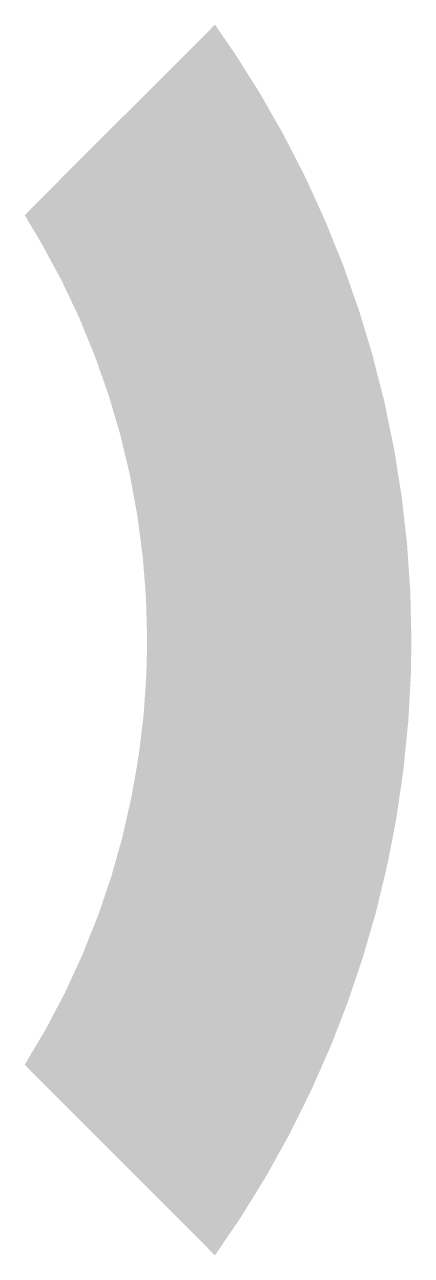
# Model space of a CAD drawing. Extents: x 295 to 953, y 10 to 290.
# Drawn here: x 682.335 to 682.699, y 120.554 to 121.713 of the extents above; entities that cross this region are included whole.
import ezdxf

# ---------------------------------------------------------------- set-up
doc = ezdxf.new("R2010")
doc.units = 0
doc.header["$LTSCALE"] = 5
doc.header["$MEASUREMENT"] = 0
doc.layers.get('0').update_dxf_attribs({"linetype": 'CONTINUOUS', "lineweight": 25})

msp = doc.modelspace()

# ---------------------------------------------------------------- linework, layer by layer
for points in [[(682.4879, 121.6862), (682.5142, 121.7125), (682.5323, 121.6862), (682.5142, 121.7125)], [(682.4498, 121.6481), (682.4879, 121.6862), (682.5564, 121.6481), (682.5323, 121.6862)], [(682.4106, 121.609), (682.4498, 121.6481), (682.5787, 121.609), (682.5564, 121.6481)], [(682.3705, 121.5689), (682.4106, 121.609), (682.5993, 121.5689), (682.5787, 121.609)], [(682.3349, 121.5332), (682.3705, 121.5689), (682.6156, 121.5332), (682.5993, 121.5689)], [(682.3381, 121.5279), (682.3349, 121.5332), (682.618, 121.5279), (682.6156, 121.5332)], [(682.3509, 121.5065), (682.3381, 121.5279), (682.6266, 121.5065), (682.618, 121.5279)], [(682.3619, 121.4861), (682.3509, 121.5065), (682.6349, 121.4861), (682.6266, 121.5065)], [(682.3695, 121.4721), (682.3619, 121.4861), (682.6398, 121.4721), (682.6349, 121.4861)], [(682.383, 121.4436), (682.3695, 121.4721), (682.6498, 121.4436), (682.6398, 121.4721)], [(682.3862, 121.4368), (682.383, 121.4436), (682.6519, 121.4368), (682.6498, 121.4436)], [(682.401, 121.4007), (682.3862, 121.4368), (682.6628, 121.4007), (682.6519, 121.4368)], [(682.4011, 121.4004), (682.401, 121.4007), (682.6628, 121.4004), (682.6628, 121.4007)], [(682.414, 121.3638), (682.4011, 121.4004), (682.6721, 121.3638), (682.6628, 121.4004)], [(682.4161, 121.3567), (682.414, 121.3638), (682.6739, 121.3567), (682.6721, 121.3638)], [(682.425, 121.3264), (682.4161, 121.3567), (682.6801, 121.3264), (682.6739, 121.3567)], [(682.4283, 121.3126), (682.425, 121.3264), (682.683, 121.3126), (682.6801, 121.3264)], [(682.4341, 121.2884), (682.4283, 121.3126), (682.6868, 121.2884), (682.683, 121.3126)], [(682.4378, 121.2681), (682.4341, 121.2884), (682.6901, 121.2681), (682.6868, 121.2884)], [(682.4411, 121.25), (682.4378, 121.2681), (682.6921, 121.25), (682.6901, 121.2681)], [(682.4446, 121.2233), (682.4411, 121.25), (682.6951, 121.2233), (682.6921, 121.25)], [(682.4462, 121.2113), (682.4446, 121.2233), (682.6959, 121.2113), (682.6951, 121.2233)], [(682.4488, 121.1784), (682.4462, 121.2113), (682.6982, 121.1784), (682.6959, 121.2113)], [(682.4492, 121.1723), (682.4488, 121.1784), (682.6983, 121.1723), (682.6982, 121.1784)], [(682.4503, 121.1333), (682.4492, 121.1723), (682.6992, 121.1333), (682.6983, 121.1723)], [(682.4496, 121.1021), (682.4503, 121.1333), (682.6987, 121.1021), (682.6992, 121.1333)], [(682.447, 121.0632), (682.4496, 121.1013), (682.6966, 121.0632), (682.6987, 121.1013)], [(682.4496, 121.1013), (682.4496, 121.1021), (682.6987, 121.1013), (682.6987, 121.1021)], [(682.4462, 121.0563), (682.447, 121.0632), (682.6962, 121.0563), (682.6966, 121.0632)], [(682.4423, 121.0244), (682.4462, 121.0563), (682.693, 121.0244), (682.6962, 121.0563)], [(682.4401, 121.0115), (682.4423, 121.0244), (682.6917, 121.0115), (682.693, 121.0244)], [(682.4356, 120.9859), (682.4401, 121.0115), (682.688, 120.9859), (682.6917, 121.0115)], [(682.4313, 120.9669), (682.4356, 120.9859), (682.6852, 120.9669), (682.688, 120.9859)], [(682.427, 120.9478), (682.4313, 120.9669), (682.6816, 120.9478), (682.6852, 120.9669)], [(682.4199, 120.9226), (682.427, 120.9478), (682.6767, 120.9226), (682.6816, 120.9478)], [(682.4164, 120.9103), (682.4199, 120.9226), (682.6738, 120.9103), (682.6767, 120.9226)], [(682.4057, 120.8788), (682.4164, 120.9103), (682.6662, 120.8788), (682.6738, 120.9103)], [(682.4038, 120.8733), (682.4057, 120.8788), (682.6647, 120.8733), (682.6662, 120.8788)], [(682.3893, 120.837), (682.4038, 120.8733), (682.6542, 120.837), (682.6647, 120.8733)], [(682.373, 120.8016), (682.3886, 120.8355), (682.6423, 120.8016), (682.6538, 120.8355)], [(682.3886, 120.8355), (682.3893, 120.837), (682.6538, 120.8355), (682.6542, 120.837)], [(682.3684, 120.7928), (682.373, 120.8016), (682.6394, 120.7928), (682.6423, 120.8016)], [(682.3548, 120.767), (682.3684, 120.7928), (682.6294, 120.767), (682.6394, 120.7928)], [(682.3452, 120.7508), (682.3548, 120.767), (682.6231, 120.7508), (682.6294, 120.767)], [(682.3349, 120.7334), (682.3452, 120.7508), (682.6154, 120.7334), (682.6231, 120.7508)], [(682.3587, 120.7096), (682.3349, 120.7334), (682.6049, 120.7096), (682.6154, 120.7334)], [(682.3991, 120.6692), (682.3587, 120.7096), (682.5849, 120.6692), (682.6049, 120.7096)], [(682.4385, 120.6298), (682.3991, 120.6692), (682.5631, 120.6298), (682.5849, 120.6692)], [(682.4769, 120.5914), (682.4385, 120.6298), (682.5395, 120.5914), (682.5631, 120.6298)], [(682.5142, 120.5541), (682.4769, 120.5914), (682.5142, 120.5541), (682.5395, 120.5914)]]:
    msp.add_solid(points)

doc.saveas('drawing.dxf')
